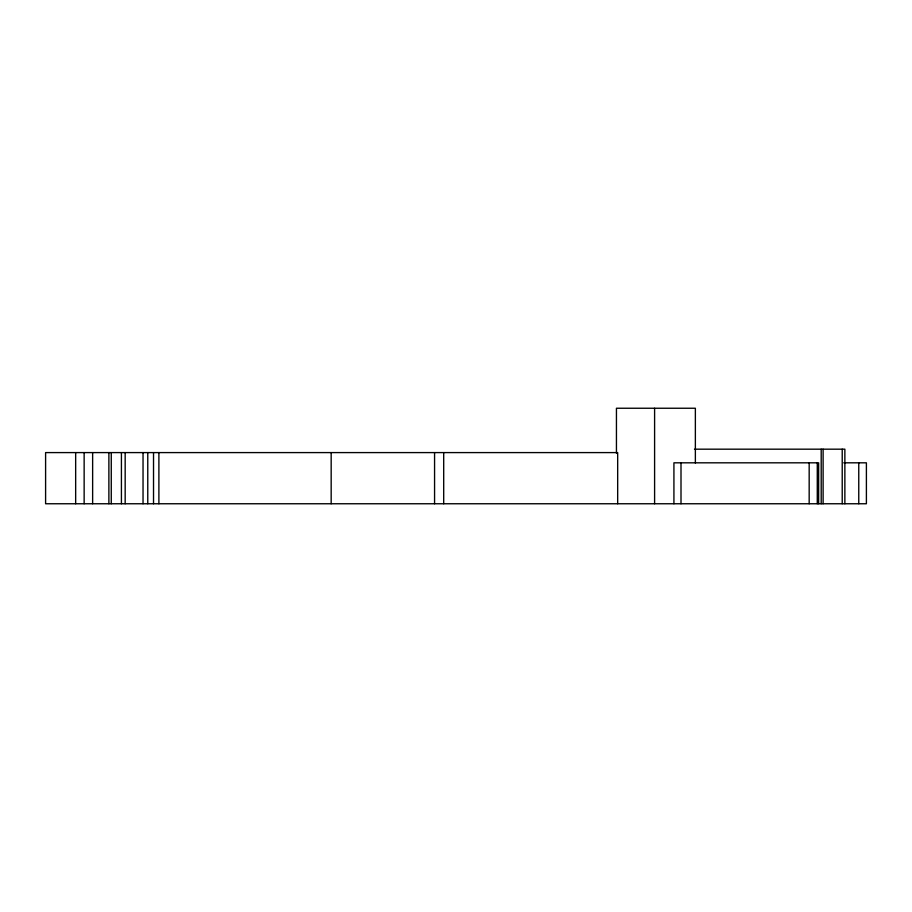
<?xml version="1.0" encoding="UTF-8"?>
<svg xmlns="http://www.w3.org/2000/svg" width="912" height="912" viewBox="0 0 912 912"><rect width="100%" height="100%" fill="white"/><g stroke="black" fill="none" stroke-linecap="round" stroke-linejoin="round"><path stroke-width="1.37" d="M694.488 449.183L844.865 449.183L844.865 503.755M843.771 462.817L866.4 462.817L866.4 503.755L45.6 503.755L45.6 452.591L617.675 452.591L617.675 503.755M858.762 462.817L858.762 503.755M842.221 449.183L842.221 503.755M823.114 449.183L823.114 503.755M821.199 449.183L821.199 503.755M818.645 503.755L818.645 462.817L673.922 462.817L673.922 503.755M817.277 462.817L817.277 503.755M809.172 462.817L809.172 503.755M695.366 463.022L695.366 408.245L616.444 408.245L616.444 453.196M681.002 462.817L681.002 503.755M654.599 408.245L654.599 503.755M443.699 452.591L443.699 503.755M434.568 452.591L434.568 503.755M331.17 452.591L331.17 503.755M158.893 452.591L158.893 503.755M153.524 452.591L153.524 503.755M147.767 452.591L147.767 503.755M143.036 452.591L143.036 503.755M125.172 452.591L125.172 503.755M121.421 452.591L121.421 503.755M111.264 452.591L111.264 503.755M108.881 452.591L108.881 503.755M92.636 452.591L92.636 503.755M84.143 452.591L84.143 503.755M75.662 452.591L75.662 503.755"/></g></svg>
